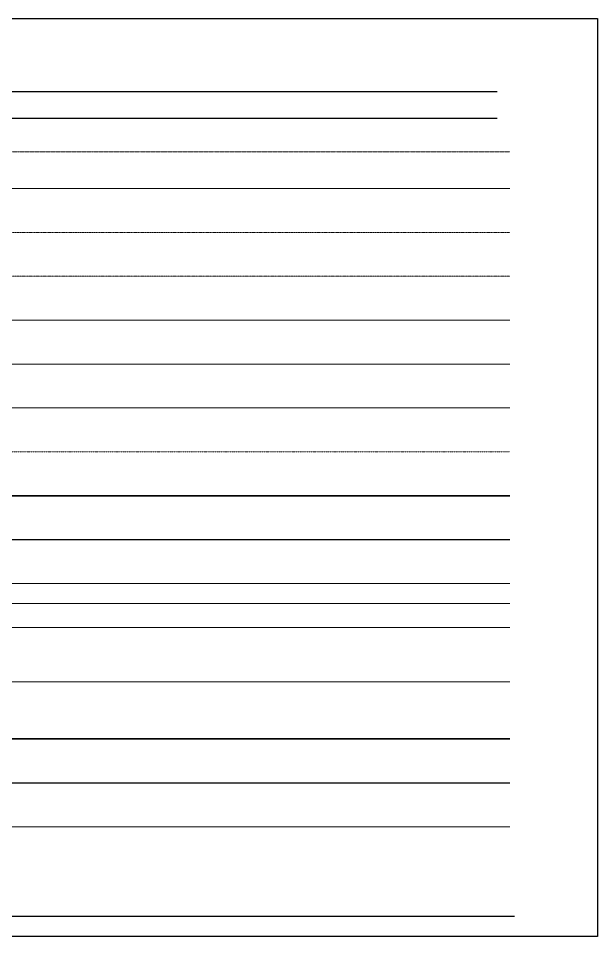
# Model space of a CAD drawing. Header units: millimetres. Extents: x -15201 to 41958, y -45 to 21445.
# Drawn here: x 28761 to 41958, y 0 to 20917 of the extents above; entities that cross this region are included whole.
import ezdxf

# ---------------------------------------------------------------- set-up
doc = ezdxf.new("R2010")
doc.units = ezdxf.units.MM
for name, pattern in [('CENTER2_DBIM', [28.575, 19.05, -3.175, 3.175, -3.175]), ('DASHDOT2_DBIM', [12.7, 6.35, -3.175, 0, -3.175]), ('HIDDEN_DBIM', [2.3807, 1.587, -0.7937])]:
    doc.linetypes.add(name, pattern=pattern)
doc.layers.add('AREAS', color=1, linetype='Continuous')
doc.layers.add('POINTS', color=5, linetype='Continuous')
for name, color, linetype, lineweight in [('DCE_BaoBeTong', 4, 'Continuous', 18), ('DCE_Block', 8, 'Continuous', 9), ('DCE_ChiaDoiTuong', 51, 'Continuous', 18), ('DCE_Dim', 254, 'Continuous', 9), ('DCE_Dim2', 8, 'Continuous', 5), ('DCE_Gen_Open', 144, 'CENTER2_DBIM', 13), ('DCE_Hatch', 8, 'Continuous', 13), ('DCE_MCZiCZac', 144, 'Continuous', 13), ('DCE_NetDut', 8, 'HIDDEN_DBIM', 5), ('DCE_NetKhuat', 9, 'HIDDEN_DBIM', 5), ('DCE_Symbol', 8, 'Continuous', 9), ('Dce_text', 7, 'Continuous', 13), ('DCE_ThepChu', 1, 'Continuous', 35), ('DCE_ThepChu.TTT', 5, 'Continuous', 35), ('DCE_ThepDai', 220, 'Continuous', 25), ('DCE_ThepDai.TTT', 6, 'Continuous', 25), ('DCE_Truc', 8, 'DASHDOT2_DBIM', 13)]:
    doc.layers.add(name, color=color, linetype=linetype, lineweight=lineweight)
doc.layers.add('DCE_Nhip', color=7, linetype='Continuous', lineweight=30, plot=False)

# ---------------------------------------------------------------- blocks, each defined once
blk = doc.blocks.new('Block_ALL')
blk.add_lwpolyline([(0, 20917), (41958.1, 20917), (41958.1, 0), (0, 0)], close=True)
at = {"layer": 'AREAS', "color": 8, "true_color": 0x808080}
blk.add_lwpolyline([(22521, 19251), (39665.6, 19251)], dxfattribs=at)
at = {"layer": 'DCE_BaoBeTong'}
blk.add_line((22553.9, 14042.6), (39959.2, 14042.6), dxfattribs=at)
at = {"layer": 'DCE_Block'}
blk.add_line((22553.9, 13042.6), (39959.2, 13042.6), dxfattribs=at)
at = {"layer": 'DCE_ChiaDoiTuong'}
blk.add_line((22553.9, 2502.6), (39959.2, 2502.6), dxfattribs=at)
at = {"layer": 'DCE_Dim'}
blk.add_line((22553.9, 8042.6), (39959.2, 8042.6), dxfattribs=at)
at = {"layer": 'DCE_Dim2'}
blk.add_line((22553.9, 7587.2), (39959.2, 7587.2), dxfattribs=at)
at = {"layer": 'DCE_Gen_Open'}
blk.add_line((22553.9, 17877.6), (39959.2, 17877.6), dxfattribs=at)
at = {"layer": 'DCE_Hatch'}
blk.add_line((22553.9, 17042.6), (39959.2, 17042.6), dxfattribs=at)
at = {"layer": 'DCE_MCZiCZac'}
blk.add_line((22553.9, 12042.6), (39959.2, 12042.6), dxfattribs=at)
at = {"layer": 'DCE_NetDut'}
blk.add_line((22553.9, 16042.6), (39959.2, 16042.6), dxfattribs=at)
at = {"layer": 'DCE_NetKhuat'}
blk.add_line((22553.9, 15042.6), (39959.2, 15042.6), dxfattribs=at)
at = {"layer": 'DCE_Nhip', "color": 3}
blk.add_line((22657.5, 467.3), (40062.8, 467.3), dxfattribs=at)
at = {"layer": 'DCE_Symbol'}
blk.add_lwpolyline([(22544, 5807), (39961, 5807)], dxfattribs=at)
at = {"layer": 'Dce_text'}
blk.add_line((22553.9, 7042.6), (39959.2, 7042.6), dxfattribs=at)
at = {"layer": 'DCE_ThepChu'}
blk.add_line((22553.9, 10042.6), (39959.2, 10042.6), dxfattribs=at)
at = {"layer": 'DCE_ThepChu.TTT'}
blk.add_line((22553.9, 4502.6), (39959.2, 4502.6), dxfattribs=at)
at = {"layer": 'DCE_ThepDai'}
blk.add_line((22553.9, 9042.6), (39959.2, 9042.6), dxfattribs=at)
at = {"layer": 'DCE_ThepDai.TTT'}
blk.add_line((22553.9, 3502.6), (39959.2, 3502.6), dxfattribs=at)
at = {"layer": 'DCE_Truc', "ltscale": 0.5}
blk.add_line((22553.9, 11042.6), (39959.2, 11042.6), dxfattribs=at)
at = {"layer": 'POINTS'}
blk.add_lwpolyline([(22521, 18642.9), (39665.6, 18642.9)], dxfattribs=at)

msp = doc.modelspace()

# ---------------------------------------------------------------- block references
msp.add_blockref('Block_ALL', (0, 0))

doc.saveas('drawing.dxf')
